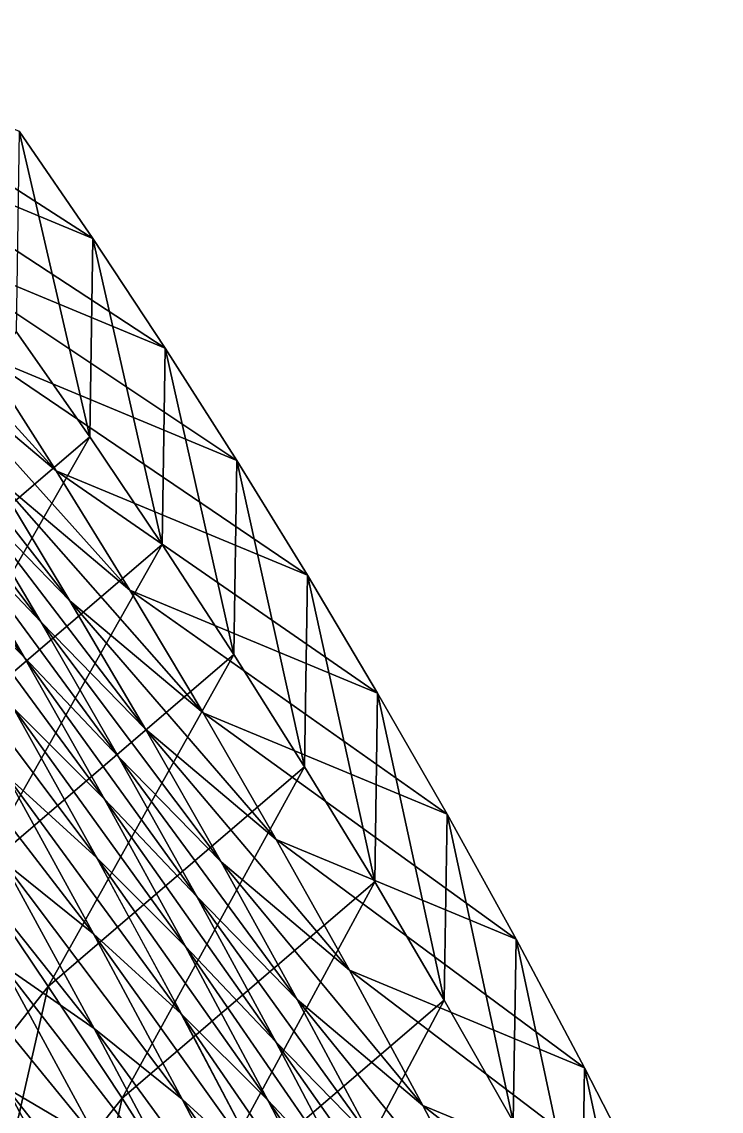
# Model space of a CAD drawing. Header units: metres. Extents: x -232 to 179, y -162 to 161.
# Drawn here: x 139.29 to 167.54, y -53.52 to -9.53 of the extents above; entities that cross this region are included whole.
import ezdxf

# ---------------------------------------------------------------- set-up
doc = ezdxf.new("R2010")
doc.units = ezdxf.units.M

msp = doc.modelspace()

# ---------------------------------------------------------------- linework, layer by layer
for points in [[(142.15375, -18.278416, -658.70654), (128.5613, -9.527199, -657.69507), (139.18796, -13.938173, -666.1417), (139.18806, -13.938073, -666.1416)], [(128.5613, -9.527199, -657.69507), (142.15375, -18.278416, -658.70654), (131.62741, -13.9090805, -650.3396), (131.62752, -13.90898, -650.3395)], [(145.08035, -22.7088, -651.12177), (131.62741, -13.9090805, -650.3396), (142.15375, -18.278416, -658.70654), (142.15385, -18.278316, -658.7064)], [(131.62741, -13.9090805, -650.3396), (145.08035, -22.7088, -651.12177), (134.66495, -18.385502, -642.843), (134.66505, -18.385403, -642.8429)], [(142.03278, -26.291927, -663.28156), (139.18796, -13.938173, -666.1417), (139.06583, -22.028059, -670.7603), (139.06593, -22.02796, -670.7602)], [(139.18796, -13.938173, -666.1417), (142.03278, -26.291927, -663.28156), (142.15375, -18.278416, -658.70654), (142.15385, -18.278316, -658.7064)], [(140.67018, -27.659828, -627.3648), (132.05826, -18.230724, -629.33185), (137.67784, -22.965698, -635.19025), (137.67795, -22.9656, -635.1901)], [(132.05826, -18.230724, -629.33185), (140.67018, -27.659828, -627.3648), (135.12349, -22.986252, -621.5824), (135.1236, -22.986153, -621.5823)], [(147.97131, -27.238377, -643.3721), (134.66495, -18.385502, -642.843), (145.08035, -22.7088, -651.12177), (145.08046, -22.7087, -651.12164)], [(134.66495, -18.385502, -642.843), (147.97131, -27.238377, -643.3721), (137.67784, -22.965698, -635.19025), (137.67795, -22.9656, -635.1901)], [(144.96066, -30.637873, -655.64856), (142.15375, -18.278416, -658.70654), (142.03278, -26.291927, -663.28156), (142.03288, -26.291828, -663.28143)], [(142.15375, -18.278416, -658.70654), (144.96066, -30.637873, -655.64856), (145.08035, -22.7088, -651.12177), (145.08046, -22.7087, -651.12164)], [(139.06583, -22.028059, -670.7603), (131.30182, -35.476257, -662.6525), (142.03278, -26.291927, -663.28156), (142.03288, -26.291828, -663.28143)], [(147.85301, -35.074615, -647.8459), (145.08035, -22.7088, -651.12177), (144.96066, -30.637873, -655.64856), (144.96077, -30.637774, -655.64844)], [(145.08035, -22.7088, -651.12177), (147.85301, -35.074615, -647.8459), (147.97131, -27.238377, -643.3721), (147.97142, -27.238277, -643.37195)], [(143.64648, -32.479225, -619.34827), (135.12349, -22.986252, -621.5824), (140.67018, -27.659828, -627.3648), (140.67029, -27.659729, -627.3647)], [(135.12349, -22.986252, -621.5824), (143.64648, -32.479225, -619.34827), (138.17924, -27.872616, -613.6487), (138.17935, -27.872517, -613.64856)], [(150.83018, -31.877104, -635.44055), (137.67784, -22.965698, -635.19025), (147.97131, -27.238377, -643.3721), (147.97142, -27.238277, -643.37195)], [(137.67784, -22.965698, -635.19025), (150.83018, -31.877104, -635.44055), (140.67018, -27.659828, -627.3648), (140.67029, -27.659729, -627.3647)], [(141.23047, -32.902554, -605.5111), (133.81114, -23.396358, -608.634), (138.17924, -27.872616, -613.6487), (138.17935, -27.872517, -613.64856)], [(133.81114, -23.396358, -608.634), (141.23047, -32.902554, -605.5111), (136.93143, -28.497063, -600.5757), (136.93153, -28.496964, -600.57556)], [(140.0586, -33.761665, -592.29803), (132.97583, -24.326187, -595.96655), (136.93143, -28.497063, -600.5757), (136.93153, -28.496964, -600.57556)], [(132.97583, -24.326187, -595.96655), (140.0586, -33.761665, -592.29803), (136.17192, -29.663494, -587.7693), (136.17203, -29.663395, -587.76917)], [(139.38693, -35.18722, -579.33496), (132.34991, -25.836071, -583.43317), (136.17192, -29.663494, -587.7693), (136.17203, -29.663395, -587.76917)], [(132.34991, -25.836071, -583.43317), (139.38693, -35.18722, -579.33496), (135.6384, -31.433357, -575.08215), (135.6385, -31.433258, -575.08203)], [(134.34277, -39.72543, -655.0262), (142.03278, -26.291927, -663.28156), (131.30182, -35.476257, -662.6525), (131.30193, -35.47616, -662.6524)], [(142.03278, -26.291927, -663.28156), (134.34277, -39.72543, -655.0262), (144.96066, -30.637873, -655.64856), (144.96077, -30.637774, -655.64844)], [(150.71342, -39.611732, -639.8563), (147.97131, -27.238377, -643.3721), (147.85301, -35.074615, -647.8459), (147.85312, -35.074516, -647.84576)], [(147.97131, -27.238377, -643.3721), (150.71342, -39.611732, -639.8563), (150.83018, -31.877104, -635.44055), (150.83029, -31.877005, -635.4404)], [(153.6609, -36.636078, -627.30835), (140.67018, -27.659828, -627.3648), (150.83018, -31.877104, -635.44055), (150.83029, -31.877005, -635.4404)], [(140.67018, -27.659828, -627.3648), (153.6609, -36.636078, -627.30835), (143.64648, -32.479225, -619.34827), (143.64659, -32.479126, -619.34814)], [(146.61127, -37.436344, -611.1206), (138.17924, -27.872616, -613.6487), (143.64648, -32.479225, -619.34827), (143.64659, -32.479126, -619.34814)], [(138.17924, -27.872616, -613.6487), (146.61127, -37.436344, -611.1206), (141.23047, -32.902554, -605.5111), (141.23058, -32.902454, -605.511)], [(144.28268, -38.090366, -597.14746), (136.93143, -28.497063, -600.5757), (141.23047, -32.902554, -605.5111), (141.23058, -32.902454, -605.511)], [(136.93143, -28.497063, -600.5757), (144.28268, -38.090366, -597.14746), (140.0586, -33.761665, -592.29803), (140.0587, -33.761566, -592.2979)], [(143.19888, -39.206627, -583.7767), (136.17192, -29.663494, -587.7693), (140.0586, -33.761665, -592.29803), (140.0587, -33.761566, -592.2979)], [(136.17192, -29.663494, -587.7693), (143.19888, -39.206627, -583.7767), (139.38693, -35.18722, -579.33496), (139.38704, -35.187122, -579.33484)], [(137.35944, -44.05578, -647.2308), (144.96066, -30.637873, -655.64856), (134.34277, -39.72543, -655.0262), (134.34288, -39.72533, -655.02606)], [(144.96066, -30.637873, -655.64856), (137.35944, -44.05578, -647.2308), (147.85301, -35.074615, -647.8459), (147.85312, -35.074516, -647.84576)], [(142.6282, -40.916183, -570.6368), (135.6384, -31.433357, -575.08215), (139.38693, -35.18722, -579.33496), (139.38704, -35.187122, -579.33484)], [(135.6384, -31.433357, -575.08215), (142.6282, -40.916183, -570.6368), (138.95914, -37.24193, -566.4742), (138.95924, -37.24183, -566.47406)], [(153.54582, -44.259895, -631.6608), (150.83018, -31.877104, -635.44055), (150.71342, -39.611732, -639.8563), (150.71353, -39.611633, -639.8562)], [(150.83018, -31.877104, -635.44055), (153.54582, -44.259895, -631.6608), (153.6609, -36.636078, -627.30835), (153.66101, -36.63598, -627.3082)], [(156.46738, -41.52748, -618.9548), (143.64648, -32.479225, -619.34827), (153.6609, -36.636078, -627.30835), (153.66101, -36.63598, -627.3082)], [(143.64648, -32.479225, -619.34827), (156.46738, -41.52748, -618.9548), (146.61127, -37.436344, -611.1206), (146.61137, -37.436245, -611.1205)], [(149.56969, -42.545128, -602.6591), (141.23047, -32.902554, -605.5111), (146.61127, -37.436344, -611.1206), (146.61137, -37.436245, -611.1205)], [(141.23047, -32.902554, -605.5111), (149.56969, -42.545128, -602.6591), (144.28268, -38.090366, -597.14746), (144.28279, -38.090267, -597.14734)], [(142.32077, -43.28365, -557.5793), (135.23105, -33.84978, -562.4423), (138.95914, -37.24193, -566.4742), (138.95924, -37.24183, -566.47406)], [(135.23105, -33.84978, -562.4423), (142.32077, -43.28365, -557.5793), (138.68002, -39.970978, -553.64185), (138.68013, -39.97088, -553.6417)], [(147.3418, -43.45213, -588.53284), (140.0586, -33.761665, -592.29803), (144.28268, -38.090366, -597.14746), (144.28279, -38.090267, -597.14734)], [(140.0586, -33.761665, -592.29803), (147.3418, -43.45213, -588.53284), (143.19888, -39.206627, -583.7767), (143.19899, -39.206528, -583.77655)], [(140.35593, -48.47644, -639.2492), (147.85301, -35.074615, -647.8459), (137.35944, -44.05578, -647.2308), (137.35954, -44.05568, -647.23065)], [(146.35931, -44.850353, -574.9843), (139.38693, -35.18722, -579.33496), (143.19888, -39.206627, -583.7767), (143.19899, -39.206528, -583.77655)], [(139.38693, -35.18722, -579.33496), (146.35931, -44.850353, -574.9843), (142.6282, -40.916183, -570.6368), (142.62831, -40.916084, -570.63666)], [(147.85301, -35.074615, -647.8459), (140.35593, -48.47644, -639.2492), (150.71342, -39.611732, -639.8563), (150.71353, -39.611633, -639.8562)], [(142.18666, -46.35662, -544.5282), (134.92194, -36.949562, -549.8081), (138.68002, -39.970978, -553.64185), (138.68013, -39.97088, -553.6417)], [(134.92194, -36.949562, -549.8081), (142.18666, -46.35662, -544.5282), (138.52606, -43.413574, -540.7939), (138.52617, -43.413475, -540.79376)], [(156.35413, -49.03077, -623.23846), (153.6609, -36.636078, -627.30835), (153.54582, -44.259895, -631.6608), (153.54593, -44.259796, -631.6607)], [(153.6609, -36.636078, -627.30835), (156.35413, -49.03077, -623.23846), (156.46738, -41.52748, -618.9548), (156.46748, -41.52738, -618.95465)], [(145.90384, -46.87182, -561.64435), (138.95914, -37.24193, -566.4742), (142.6282, -40.916183, -570.6368), (142.62831, -40.916084, -570.63666)], [(138.95914, -37.24193, -566.4742), (145.90384, -46.87182, -561.64435), (142.32077, -43.28365, -557.5793), (142.32088, -43.28355, -557.57916)], [(159.254, -46.564953, -610.3568), (146.61127, -37.436344, -611.1206), (156.46738, -41.52748, -618.9548), (156.46748, -41.52738, -618.95465)], [(146.61127, -37.436344, -611.1206), (159.254, -46.564953, -610.3568), (149.56969, -42.545128, -602.6591), (149.5698, -42.54503, -602.659)], [(152.52719, -47.821274, -593.9386), (144.28268, -38.090366, -597.14746), (149.56969, -42.545128, -602.6591), (149.5698, -42.54503, -602.659)], [(144.28268, -38.090366, -597.14746), (152.52719, -47.821274, -593.9386), (147.3418, -43.45213, -588.53284), (147.3419, -43.45203, -588.5327)], [(150.41437, -49.00583, -579.63965), (143.19888, -39.206627, -583.7767), (147.3418, -43.45213, -588.53284), (147.3419, -43.45203, -588.5327)], [(143.19888, -39.206627, -583.7767), (150.41437, -49.00583, -579.63965), (146.35931, -44.850353, -574.9843), (146.35942, -44.850254, -574.9842)], [(145.73299, -49.583374, -548.3635), (138.68002, -39.970978, -553.64185), (142.32077, -43.28365, -557.5793), (142.32088, -43.28355, -557.57916)], [(138.68002, -39.970978, -553.64185), (145.73299, -49.583374, -548.3635), (142.18666, -46.35662, -544.5282), (142.18677, -46.35652, -544.5281)], [(143.33672, -52.99759, -631.0624), (150.71342, -39.611732, -639.8563), (140.35593, -48.47644, -639.2492), (140.35603, -48.47634, -639.2491)], [(150.71342, -39.611732, -639.8563), (143.33672, -52.99759, -631.0624), (153.54582, -44.259895, -631.6608), (153.54593, -44.259796, -631.6607)], [(142.20718, -50.17723, -531.4366), (134.72176, -40.76699, -537.1517), (138.52606, -43.413574, -540.7939), (138.52617, -43.413475, -540.79376)], [(134.72176, -40.76699, -537.1517), (142.20718, -50.17723, -531.4366), (138.51242, -47.60685, -527.8992), (138.51253, -47.60675, -527.89905)], [(149.54755, -50.713814, -565.89), (142.6282, -40.916183, -570.6368), (146.35931, -44.850353, -574.9843), (146.35942, -44.850254, -574.9842)], [(142.6282, -40.916183, -570.6368), (149.54755, -50.713814, -565.89), (145.90384, -46.87182, -561.64435), (145.90395, -46.87172, -561.6442)], [(159.1427, -53.937454, -614.5658), (156.46738, -41.52748, -618.9548), (156.35413, -49.03077, -623.23846), (156.35423, -49.03067, -623.23834)], [(156.46738, -41.52748, -618.9548), (159.1427, -53.937454, -614.5658), (159.254, -46.564953, -610.3568), (159.2541, -46.564854, -610.3567)], [(162.02539, -51.76384, -601.48834), (149.56969, -42.545128, -602.6591), (159.254, -46.564953, -610.3568), (159.2541, -46.564854, -610.3567)], [(149.56969, -42.545128, -602.6591), (162.02539, -51.76384, -601.48834), (152.52719, -47.821274, -593.9386), (152.5273, -47.821175, -593.9385)], [(145.7624, -53.035545, -535.06335), (138.52606, -43.413574, -540.7939), (142.18666, -46.35662, -544.5282), (142.18677, -46.35652, -544.5281)], [(138.52606, -43.413574, -540.7939), (145.7624, -53.035545, -535.06335), (142.20718, -50.17723, -531.4366), (142.20729, -50.17713, -531.43646)], [(149.22313, -53.078472, -552.3231), (142.32077, -43.28365, -557.5793), (145.90384, -46.87182, -561.64435), (145.90395, -46.87172, -561.6442)], [(142.32077, -43.28365, -557.5793), (149.22313, -53.078472, -552.3231), (145.73299, -49.583374, -548.3635), (145.7331, -49.583275, -548.3634)], [(155.4898, -53.28232, -584.9308), (147.3418, -43.45213, -588.53284), (152.52719, -47.821274, -593.9386), (152.5273, -47.821175, -593.9385)], [(147.3418, -43.45213, -588.53284), (155.4898, -53.28232, -584.9308), (150.41437, -49.00583, -579.63965), (150.41447, -49.00573, -579.6395)], [(137.35944, -44.05578, -647.2308), (134.62961, -55.70343, -640.2609), (140.35593, -48.47644, -639.2492), (140.35603, -48.47634, -639.2491)], [(146.30641, -57.63033, -622.64954), (153.54582, -44.259895, -631.6608), (143.33672, -52.99759, -631.0624), (143.33682, -52.99749, -631.06226)], [(153.54582, -44.259895, -631.6608), (146.30641, -57.63033, -622.64954), (156.35413, -49.03077, -623.23846), (156.35423, -49.03067, -623.23834)], [(153.5076, -54.771927, -570.4363), (146.35931, -44.850353, -574.9843), (150.41437, -49.00583, -579.63965), (150.41447, -49.00573, -579.6395)], [(146.35931, -44.850353, -574.9843), (153.5076, -54.771927, -570.4363), (149.54755, -50.713814, -565.89), (149.54765, -50.713715, -565.8899)], [(142.40282, -54.786446, -518.2693), (134.66524, -45.33506, -524.4503), (138.51242, -47.60685, -527.8992), (138.51253, -47.60675, -527.89905)], [(134.66524, -45.33506, -524.4503), (142.40282, -54.786446, -518.2693), (138.67902, -52.587517, -514.931), (138.67912, -52.587418, -514.9309)], [(149.2066, -56.16939, -538.7882), (142.18666, -46.35662, -544.5282), (145.73299, -49.583374, -548.3635), (145.7331, -49.583275, -548.3634)], [(142.18666, -46.35662, -544.5282), (149.2066, -56.16939, -538.7882), (145.7624, -53.035545, -535.06335), (145.76251, -53.035446, -535.06323)], [(161.91623, -58.994644, -605.61646), (159.254, -46.564953, -610.3568), (159.1427, -53.937454, -614.5658), (159.1428, -53.937355, -614.5657)], [(159.254, -46.564953, -610.3568), (161.91623, -58.994644, -605.61646), (162.02539, -51.76384, -601.48834), (162.0255, -51.76374, -601.4882)], [(152.77231, -56.820812, -556.4586), (145.90384, -46.87182, -561.64435), (149.54755, -50.713814, -565.89), (149.54765, -50.713715, -565.8899)], [(145.90384, -46.87182, -561.64435), (152.77231, -56.820812, -556.4586), (149.22313, -53.078472, -552.3231), (149.22324, -53.078373, -552.323)], [(145.9791, -57.274395, -521.69324), (138.51242, -47.60685, -527.8992), (142.20718, -50.17723, -531.4366), (142.20729, -50.17713, -531.43646)], [(138.51242, -47.60685, -527.8992), (145.9791, -57.274395, -521.69324), (142.40282, -54.786446, -518.2693), (142.40292, -54.786346, -518.26917)], [(164.78659, -57.141273, -592.3204), (152.52719, -47.821274, -593.9386), (162.02539, -51.76384, -601.48834), (162.0255, -51.76374, -601.4882)], [(152.52719, -47.821274, -593.9386), (164.78659, -57.141273, -592.3204), (155.4898, -53.28232, -584.9308), (155.48991, -53.28222, -584.93066)], [(137.69244, -60.121033, -632.05963), (140.35593, -48.47644, -639.2492), (134.62961, -55.70343, -640.2609), (134.62971, -55.70333, -640.2608)], [(140.35593, -48.47644, -639.2492), (137.69244, -60.121033, -632.05963), (143.33672, -52.99759, -631.0624), (143.33682, -52.99749, -631.06226)], [(149.27014, -62.387123, -613.9871), (156.35413, -49.03077, -623.23846), (146.30641, -57.63033, -622.64954), (146.30652, -57.63023, -622.6494)], [(156.35413, -49.03077, -623.23846), (149.27014, -62.387123, -613.9871), (159.1427, -53.937454, -614.5658), (159.1428, -53.937355, -614.5657)], [(158.46411, -58.94822, -575.6034), (150.41437, -49.00583, -579.63965), (155.4898, -53.28232, -584.9308), (155.48991, -53.28222, -584.93066)], [(150.41437, -49.00583, -579.63965), (158.46411, -58.94822, -575.6034), (153.5076, -54.771927, -570.4363), (153.5077, -54.771828, -570.43616)], [(152.59627, -59.563858, -542.63385), (145.73299, -49.583374, -548.3635), (149.22313, -53.078472, -552.3231), (149.22324, -53.078373, -552.323)], [(145.73299, -49.583374, -548.3635), (152.59627, -59.563858, -542.63385), (149.2066, -56.16939, -538.7882), (149.20671, -56.169292, -538.7881)], [(149.42029, -60.041046, -525.20374), (142.20718, -50.17723, -531.4366), (145.7624, -53.035545, -535.06335), (145.76251, -53.035446, -535.06323)], [(142.20718, -50.17723, -531.4366), (149.42029, -60.041046, -525.20374), (145.9791, -57.274395, -521.69324), (145.9792, -57.274296, -521.6931)], [(142.75931, -60.199966, -505.07526), (134.80467, -50.686775, -511.682), (138.67902, -52.587517, -514.931), (138.67912, -52.587418, -514.9309)], [(134.80467, -50.686775, -511.682), (142.75931, -60.199966, -505.07526), (139.02551, -58.368183, -501.9441), (139.02562, -58.368084, -501.944)], [(156.62965, -60.773666, -560.88696), (149.54755, -50.713814, -565.89), (153.5076, -54.771927, -570.4363), (153.5077, -54.771828, -570.43616)], [(149.54755, -50.713814, -565.89), (156.62965, -60.773666, -560.88696), (152.77231, -56.820812, -556.4586), (152.77242, -56.820713, -556.4585)], [(164.67975, -64.21874, -596.36096), (162.02539, -51.76384, -601.48834), (161.91623, -58.994644, -605.61646), (161.91634, -58.994545, -605.61633)], [(162.02539, -51.76384, -601.48834), (164.67975, -64.21874, -596.36096), (164.78659, -57.141273, -592.3204), (164.7867, -57.141174, -592.32025)], [(146.348, -62.319122, -508.29242), (138.67902, -52.587517, -514.931), (142.40282, -54.786446, -518.2693), (142.40292, -54.786346, -518.26917)], [(138.67902, -52.587517, -514.931), (146.348, -62.319122, -508.29242), (142.75931, -60.199966, -505.07526), (142.75941, -60.199867, -505.07516)], [(140.75136, -64.64117, -623.631), (143.33672, -52.99759, -631.0624), (137.69244, -60.121033, -632.05963), (137.69255, -60.120934, -632.0595)], [(143.33672, -52.99759, -631.0624), (140.75136, -64.64117, -623.631), (146.30641, -57.63033, -622.64954), (146.30652, -57.63023, -622.6494)], [(152.75404, -63.074387, -528.80914), (145.7624, -53.035545, -535.06335), (149.2066, -56.16939, -538.7882), (149.20671, -56.169292, -538.7881)], [(145.7624, -53.035545, -535.06335), (152.75404, -63.074387, -528.80914), (149.42029, -60.041046, -525.20374), (149.4204, -60.040947, -525.2036)], [(156.04327, -63.198452, -546.6503), (149.22313, -53.078472, -552.3231), (152.77231, -56.820812, -556.4586), (152.77242, -56.820713, -556.4585)], [(149.22313, -53.078472, -552.3231), (156.04327, -63.198452, -546.6503), (152.59627, -59.563858, -542.63385), (152.59637, -59.56376, -542.6337)], [(167.54306, -62.71676, -582.8199), (155.4898, -53.28232, -584.9308), (164.78659, -57.141273, -592.3204), (164.7867, -57.141174, -592.32025)], [(155.4898, -53.28232, -584.9308), (167.54306, -62.71676, -582.8199), (158.46411, -58.94822, -575.6034), (158.46422, -58.94812, -575.6033)]]:
    msp.add_3dface(points)

doc.saveas('drawing.dxf')
